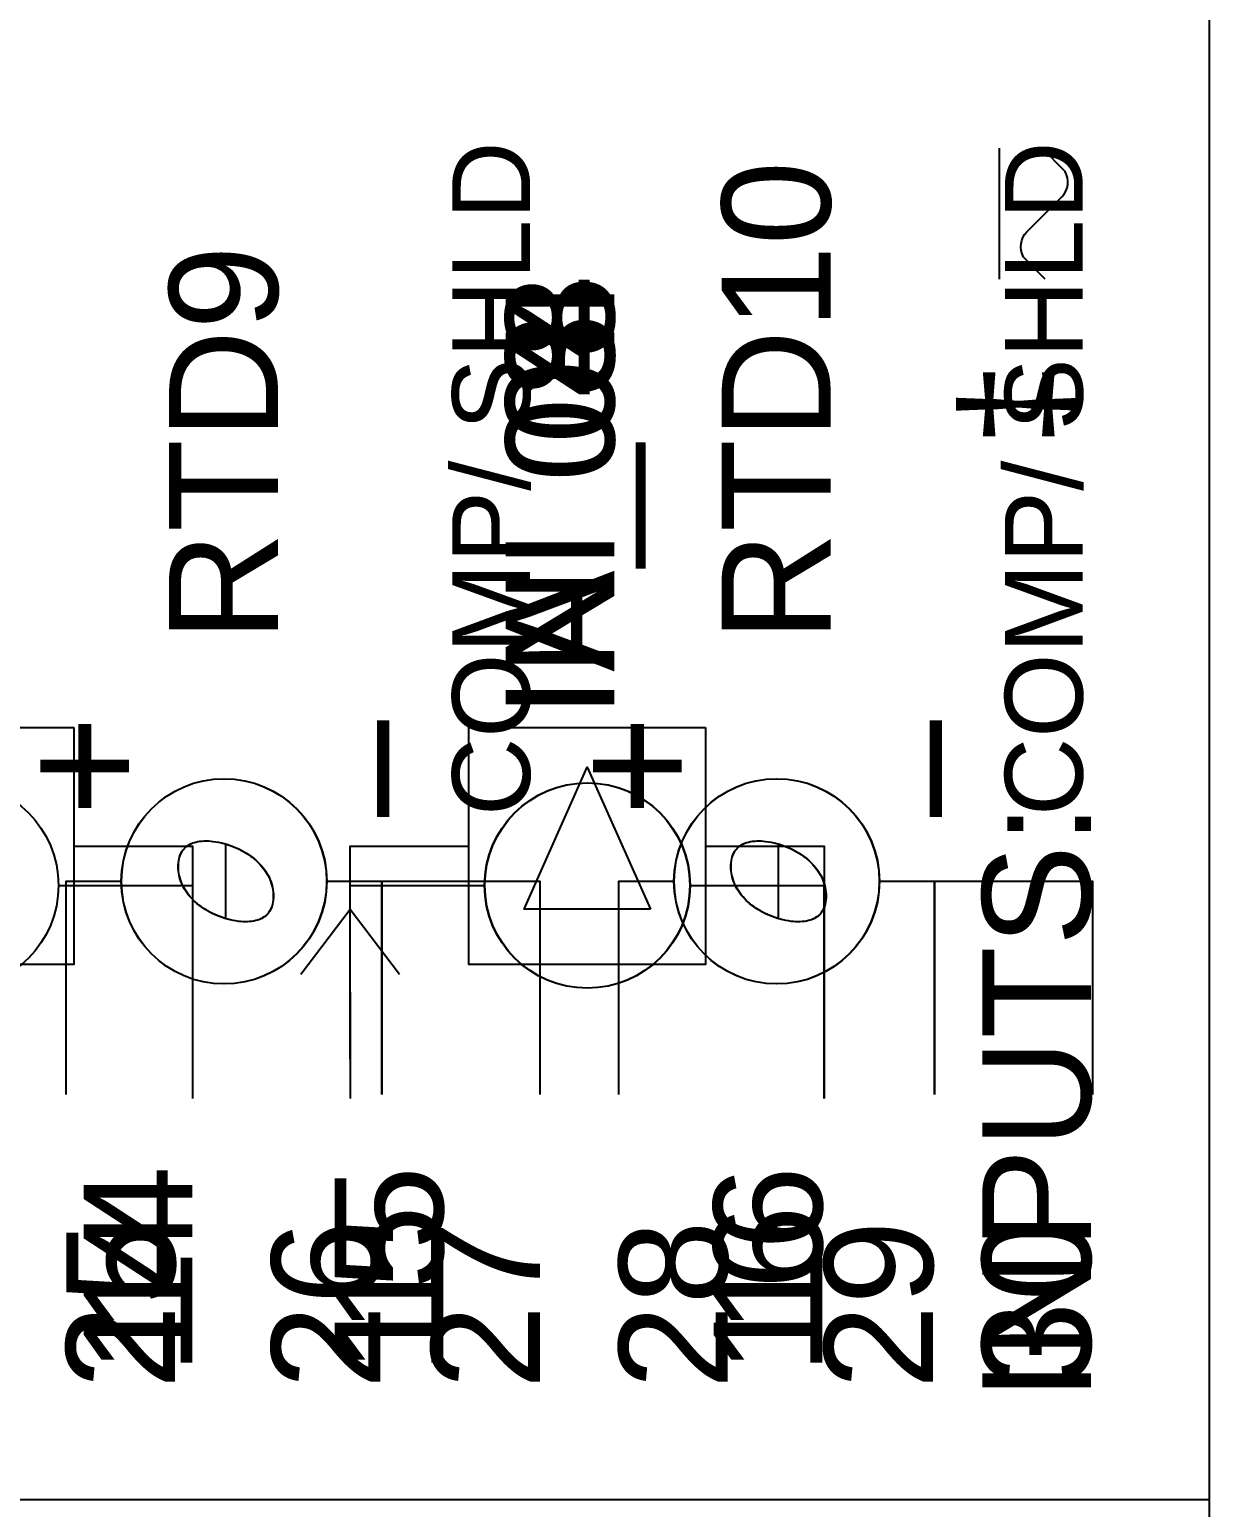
# Model space of a CAD drawing. Extents: x 1.1 to 23.7, y 0.2 to 17.2.
# Drawn here: x 12.343 to 13.091, y 4.127 to 5.063 of the extents above; entities that cross this region are included whole.
import ezdxf

# ---------------------------------------------------------------- set-up
doc = ezdxf.new("R2010")
doc.units = 0
doc.header["$MEASUREMENT"] = 0
for name, color, linetype in [('4_02__B-___3__DI___4__DO__', 7, 'CONTINUOUS'), ('4_03__1-___4__DI___4__DO', 7, 'CONTINUOUS'), ('4_04__C-___4__DI___4__FHCI', 7, 'CONTINUOUS'), ('4_05__5-___8__AI', 7, 'CONTINUOUS'), ('4_06__6-___4__AI___4__AO', 7, 'CONTINUOUS'), ('4_07__3-___8__DI', 7, 'CONTINUOUS'), ('4_08__D-___4__DI___2__FORM', 7, 'CONTINUOUS'), ('5_01__9-_0-___10__RTD___NO', 7, 'CONTINUOUS'), ('5_02__9-_B-___10__RTD____3', 7, 'CONTINUOUS'), ('5_03__9-_1-___10__RTD____4', 7, 'CONTINUOUS'), ('5_04__9-_C-___10__RTD____4', 7, 'CONTINUOUS'), ('5_05__9-_5-___10__RTD____8', 7, 'CONTINUOUS'), ('5_06__9-_6-___10__RTD____4', 7, 'CONTINUOUS'), ('5_07__9-_71___10__RTD____3', 7, 'CONTINUOUS'), ('5_08__9-_72___10__RTD____5', 7, 'CONTINUOUS'), ('5_09__9-_73___10__RTD____5', 7, 'CONTINUOUS'), ('5_10__9-_74___10__RTD____3', 7, 'CONTINUOUS'), ('5_11__9-_75___10__RTD____5', 7, 'CONTINUOUS'), ('5_12__9-_76___10__RTD____5', 7, 'CONTINUOUS'), ('5_13__9-_3-___10__RTD____8', 7, 'CONTINUOUS'), ('5_14__9-_D-___10__RTD____4', 7, 'CONTINUOUS'), ('7_00______DWG_', 7, 'CONTINUOUS')]:
    doc.layers.add(name, color=color, linetype=linetype)
doc.styles.add('ARIAL', font='arial.ttf')

msp = doc.modelspace()

# ---------------------------------------------------------------- linework, layer by layer
at = {"layer": '4_02__B-___3__DI___4__DO__'}
for points in [[(12.9578, 4.90508), (12.9578, 4.98804)], [(12.36176, 4.52105), (12.44675, 4.52105), (12.44675, 4.38607)], [(12.54663, 4.38607), (12.5466, 4.52105), (12.63181, 4.52105)], [(12.76183, 4.52105), (12.84681, 4.52105), (12.84681, 4.38607)]]:
    msp.add_lwpolyline(points, dxfattribs=at)
msp.add_lwpolyline([(12.98675, 4.90508), (12.973, 4.9191, -0.328455), (12.97507, 4.93505), (12.99725, 4.95733, 0.339292), (12.99931, 4.97327), (12.9848, 4.98804)], format="xyb", dxfattribs=at)
for centre in [(12.29678, 4.52105), (12.69663, 4.52105)]:
    msp.add_circle(centre, 0.06501, dxfattribs=at)
at = {"layer": '4_03__1-___4__DI___4__DO'}
for points in [[(12.9578, 4.90508), (12.9578, 4.98804)], [(12.36176, 4.52105), (12.44675, 4.52105), (12.44675, 4.38607)], [(12.54663, 4.38607), (12.5466, 4.52105), (12.63181, 4.52105)], [(12.76183, 4.52105), (12.84681, 4.52105), (12.84681, 4.38607)]]:
    msp.add_lwpolyline(points, dxfattribs=at)
msp.add_lwpolyline([(12.98675, 4.90508), (12.973, 4.9191, -0.328455), (12.97507, 4.93505), (12.99725, 4.95733, 0.339292), (12.99931, 4.97327), (12.9848, 4.98804)], format="xyb", dxfattribs=at)
for centre in [(12.29675, 4.52105), (12.69682, 4.52105)]:
    msp.add_circle(centre, 0.06501, dxfattribs=at)
at = {"layer": '4_04__C-___4__DI___4__FHCI'}
for points in [[(12.9578, 4.90508), (12.9578, 4.98804)], [(12.36176, 4.52105), (12.44675, 4.52105), (12.44675, 4.38607)], [(12.54663, 4.38607), (12.5466, 4.52105), (12.63181, 4.52105)], [(12.76183, 4.52105), (12.84681, 4.52105), (12.84681, 4.38607)]]:
    msp.add_lwpolyline(points, dxfattribs=at)
msp.add_lwpolyline([(12.98675, 4.90508), (12.973, 4.9191, -0.328455), (12.97507, 4.93505), (12.99725, 4.95733, 0.339292), (12.99931, 4.97327), (12.9848, 4.98804)], format="xyb", dxfattribs=at)
for centre in [(12.29678, 4.52105), (12.69663, 4.52105)]:
    msp.add_circle(centre, 0.06501, dxfattribs=at)
at = {"layer": '4_05__5-___8__AI'}
for points in [[(12.37158, 4.62103), (12.37158, 4.47104), (12.2216, 4.47104), (12.2216, 4.62103), (12.37158, 4.62103)], [(12.77164, 4.62103), (12.77164, 4.47104), (12.62166, 4.47104), (12.62166, 4.62103), (12.77164, 4.62103)], [(12.73663, 4.50604), (12.65663, 4.50604), (12.69664, 4.59604), (12.73663, 4.50604)], [(12.37161, 4.54605), (12.44671, 4.54605), (12.44671, 4.41107)], [(12.54659, 4.41107), (12.54656, 4.54605), (12.62164, 4.54605)], [(12.77167, 4.54605), (12.84677, 4.54605), (12.84677, 4.41107)], [(12.51537, 4.46483), (12.5466, 4.50606), (12.57781, 4.46483)]]:
    msp.add_lwpolyline(points, dxfattribs=at)
at = {"layer": '4_06__6-___4__AI___4__AO'}
for points in [[(12.37158, 4.62103), (12.37158, 4.47104), (12.2216, 4.47104), (12.2216, 4.62103), (12.37158, 4.62103)], [(12.77164, 4.62103), (12.77164, 4.47104), (12.62166, 4.47104), (12.62166, 4.62103), (12.77164, 4.62103)], [(12.73663, 4.50604), (12.65663, 4.50604), (12.69664, 4.59604), (12.73663, 4.50604)], [(12.37161, 4.54605), (12.44671, 4.54605), (12.44671, 4.41107)], [(12.54659, 4.41107), (12.54656, 4.54605), (12.62164, 4.54605)], [(12.77167, 4.54605), (12.84677, 4.54605), (12.84677, 4.41107)], [(12.51537, 4.46483), (12.5466, 4.50606), (12.57781, 4.46483)]]:
    msp.add_lwpolyline(points, dxfattribs=at)
at = {"layer": '4_07__3-___8__DI'}
for points in [[(12.9578, 4.90508), (12.9578, 4.98804)], [(12.36175, 4.52105), (12.44674, 4.52105), (12.44674, 4.38607)], [(12.54662, 4.38607), (12.54659, 4.52105), (12.63158, 4.52105)], [(12.76159, 4.52105), (12.84658, 4.52105), (12.84658, 4.38607)]]:
    msp.add_lwpolyline(points, dxfattribs=at)
msp.add_lwpolyline([(12.98675, 4.90508), (12.973, 4.9191, -0.328455), (12.97507, 4.93505), (12.99725, 4.95733, 0.339292), (12.99931, 4.97327), (12.9848, 4.98804)], format="xyb", dxfattribs=at)
for centre in [(12.29676, 4.52105), (12.69661, 4.52105)]:
    msp.add_circle(centre, 0.06501, dxfattribs=at)
at = {"layer": '4_08__D-___4__DI___2__FORM'}
for points in [[(12.9578, 4.90508), (12.9578, 4.98804)], [(12.36176, 4.52105), (12.44675, 4.52105), (12.44675, 4.38607)], [(12.54663, 4.38607), (12.5466, 4.52105), (12.63181, 4.52105)], [(12.76183, 4.52105), (12.84681, 4.52105), (12.84681, 4.38607)]]:
    msp.add_lwpolyline(points, dxfattribs=at)
msp.add_lwpolyline([(12.98675, 4.90508), (12.973, 4.9191, -0.328455), (12.97507, 4.93505), (12.99725, 4.95733, 0.339292), (12.99931, 4.97327), (12.9848, 4.98804)], format="xyb", dxfattribs=at)
for centre in [(12.29678, 4.52105), (12.69663, 4.52105)]:
    msp.add_circle(centre, 0.06501, dxfattribs=at)
at = {"layer": '5_01__9-_0-___10__RTD___NO'}
for points in [[(12.43816, 4.53812, -0.142809), (12.44178, 4.54484, -0.133591), (12.44867, 4.54855, -0.092808), (12.45959, 4.54901, -0.064862), (12.47323, 4.54536, -0.069413), (12.48479, 4.53868, -0.080606), (12.49297, 4.52988, -0.095091), (12.49725, 4.51968, -0.105199), (12.49725, 4.50915, -0.143025), (12.49364, 4.50248, -0.13326), (12.48674, 4.49878, -0.092572), (12.47581, 4.49833, -0.064853), (12.46217, 4.50198, -0.069271), (12.45061, 4.50866, -0.080417), (12.44243, 4.51744, -0.095121), (12.43816, 4.52759, -0.105163)], [(12.78817, 4.53812, -0.142809), (12.79179, 4.54484, -0.133591), (12.79868, 4.54855, -0.092808), (12.80961, 4.54901, -0.064862), (12.82325, 4.54536, -0.069413), (12.83481, 4.53868, -0.080606), (12.84299, 4.52988, -0.095091), (12.84726, 4.51968, -0.105199), (12.84726, 4.50915, -0.143025), (12.84365, 4.50248, -0.13326), (12.83676, 4.49878, -0.092572), (12.82583, 4.49833, -0.064853), (12.81218, 4.50198, -0.069271), (12.80062, 4.50866, -0.080417), (12.79245, 4.51744, -0.095121), (12.78817, 4.52759, -0.105163)]]:
    msp.add_lwpolyline(points, format="xyb", close=True, dxfattribs=at)
for points in [[(12.4677, 4.50004), (12.4677, 4.5473)], [(12.81771, 4.50004), (12.81771, 4.5473)], [(12.36662, 4.3887), (12.36659, 4.52368), (12.40158, 4.52368)], [(12.53157, 4.52368), (12.66661, 4.52368), (12.66661, 4.3887)], [(12.56661, 4.3887), (12.56661, 4.52368)], [(12.71663, 4.3887), (12.71661, 4.52368), (12.7516, 4.52368)], [(12.88159, 4.52368), (13.01663, 4.52368), (13.01663, 4.3887)], [(12.91663, 4.3887), (12.91663, 4.52368)]]:
    msp.add_lwpolyline(points, dxfattribs=at)
for centre in [(12.46658, 4.52368), (12.81659, 4.52368)]:
    msp.add_circle(centre, 0.065, dxfattribs=at)
at = {"layer": '5_02__9-_B-___10__RTD____3'}
for points in [[(12.43816, 4.53812, -0.142809), (12.44178, 4.54484, -0.133591), (12.44867, 4.54855, -0.092808), (12.45959, 4.54901, -0.064862), (12.47323, 4.54536, -0.069413), (12.48479, 4.53868, -0.080606), (12.49297, 4.52988, -0.095091), (12.49725, 4.51968, -0.105199), (12.49725, 4.50915, -0.143025), (12.49364, 4.50248, -0.13326), (12.48674, 4.49878, -0.092572), (12.47581, 4.49833, -0.064853), (12.46217, 4.50198, -0.069271), (12.45061, 4.50866, -0.080417), (12.44243, 4.51744, -0.095121), (12.43816, 4.52759, -0.105163)], [(12.78817, 4.53812, -0.142809), (12.79179, 4.54484, -0.133591), (12.79868, 4.54855, -0.092808), (12.80961, 4.54901, -0.064862), (12.82325, 4.54536, -0.069413), (12.83481, 4.53868, -0.080606), (12.84299, 4.52988, -0.095091), (12.84726, 4.51968, -0.105199), (12.84726, 4.50915, -0.143025), (12.84365, 4.50248, -0.13326), (12.83676, 4.49878, -0.092572), (12.82583, 4.49833, -0.064853), (12.81218, 4.50198, -0.069271), (12.80062, 4.50866, -0.080417), (12.79245, 4.51744, -0.095121), (12.78817, 4.52759, -0.105163)]]:
    msp.add_lwpolyline(points, format="xyb", close=True, dxfattribs=at)
for points in [[(12.4677, 4.50004), (12.4677, 4.5473)], [(12.81771, 4.50004), (12.81771, 4.5473)], [(12.36662, 4.3887), (12.36659, 4.52368), (12.40158, 4.52368)], [(12.53157, 4.52368), (12.66661, 4.52368), (12.66661, 4.3887)], [(12.56661, 4.3887), (12.56661, 4.52368)], [(12.71663, 4.3887), (12.71661, 4.52368), (12.7516, 4.52368)], [(12.88159, 4.52368), (13.01663, 4.52368), (13.01663, 4.3887)], [(12.91663, 4.3887), (12.91663, 4.52368)]]:
    msp.add_lwpolyline(points, dxfattribs=at)
for centre in [(12.46658, 4.52368), (12.81659, 4.52368)]:
    msp.add_circle(centre, 0.065, dxfattribs=at)
at = {"layer": '5_03__9-_1-___10__RTD____4'}
for points in [[(12.43816, 4.53812, -0.142809), (12.44178, 4.54484, -0.133591), (12.44867, 4.54855, -0.092808), (12.45959, 4.54901, -0.064862), (12.47323, 4.54536, -0.069413), (12.48479, 4.53868, -0.080606), (12.49297, 4.52988, -0.095091), (12.49725, 4.51968, -0.105199), (12.49725, 4.50915, -0.143025), (12.49364, 4.50248, -0.13326), (12.48674, 4.49878, -0.092572), (12.47581, 4.49833, -0.064853), (12.46217, 4.50198, -0.069271), (12.45061, 4.50866, -0.080417), (12.44243, 4.51744, -0.095121), (12.43816, 4.52759, -0.105163)], [(12.78817, 4.53812, -0.142809), (12.79179, 4.54484, -0.133591), (12.79868, 4.54855, -0.092808), (12.80961, 4.54901, -0.064862), (12.82325, 4.54536, -0.069413), (12.83481, 4.53868, -0.080606), (12.84299, 4.52988, -0.095091), (12.84726, 4.51968, -0.105199), (12.84726, 4.50915, -0.143025), (12.84365, 4.50248, -0.13326), (12.83676, 4.49878, -0.092572), (12.82583, 4.49833, -0.064853), (12.81218, 4.50198, -0.069271), (12.80062, 4.50866, -0.080417), (12.79245, 4.51744, -0.095121), (12.78817, 4.52759, -0.105163)]]:
    msp.add_lwpolyline(points, format="xyb", close=True, dxfattribs=at)
for points in [[(12.4677, 4.50004), (12.4677, 4.5473)], [(12.81771, 4.50004), (12.81771, 4.5473)], [(12.36662, 4.3887), (12.36659, 4.52368), (12.40158, 4.52368)], [(12.53157, 4.52368), (12.66661, 4.52368), (12.66661, 4.3887)], [(12.56661, 4.3887), (12.56661, 4.52368)], [(12.71663, 4.3887), (12.71661, 4.52368), (12.7516, 4.52368)], [(12.88159, 4.52368), (13.01663, 4.52368), (13.01663, 4.3887)], [(12.91663, 4.3887), (12.91663, 4.52368)]]:
    msp.add_lwpolyline(points, dxfattribs=at)
for centre in [(12.46658, 4.52368), (12.81659, 4.52368)]:
    msp.add_circle(centre, 0.065, dxfattribs=at)
at = {"layer": '5_04__9-_C-___10__RTD____4'}
for points in [[(12.43816, 4.53812, -0.142809), (12.44178, 4.54484, -0.133591), (12.44867, 4.54855, -0.092808), (12.45959, 4.54901, -0.064862), (12.47323, 4.54536, -0.069413), (12.48479, 4.53868, -0.080606), (12.49297, 4.52988, -0.095091), (12.49725, 4.51968, -0.105199), (12.49725, 4.50915, -0.143025), (12.49364, 4.50248, -0.13326), (12.48674, 4.49878, -0.092572), (12.47581, 4.49833, -0.064853), (12.46217, 4.50198, -0.069271), (12.45061, 4.50866, -0.080417), (12.44243, 4.51744, -0.095121), (12.43816, 4.52759, -0.105163)], [(12.78817, 4.53812, -0.142809), (12.79179, 4.54484, -0.133591), (12.79868, 4.54855, -0.092808), (12.80961, 4.54901, -0.064862), (12.82325, 4.54536, -0.069413), (12.83481, 4.53868, -0.080606), (12.84299, 4.52988, -0.095091), (12.84726, 4.51968, -0.105199), (12.84726, 4.50915, -0.143025), (12.84365, 4.50248, -0.13326), (12.83676, 4.49878, -0.092572), (12.82583, 4.49833, -0.064853), (12.81218, 4.50198, -0.069271), (12.80062, 4.50866, -0.080417), (12.79245, 4.51744, -0.095121), (12.78817, 4.52759, -0.105163)]]:
    msp.add_lwpolyline(points, format="xyb", close=True, dxfattribs=at)
for points in [[(12.4677, 4.50004), (12.4677, 4.5473)], [(12.81771, 4.50004), (12.81771, 4.5473)], [(12.36662, 4.3887), (12.36659, 4.52368), (12.40158, 4.52368)], [(12.53157, 4.52368), (12.66661, 4.52368), (12.66661, 4.3887)], [(12.56661, 4.3887), (12.56661, 4.52368)], [(12.71663, 4.3887), (12.71661, 4.52368), (12.7516, 4.52368)], [(12.88159, 4.52368), (13.01663, 4.52368), (13.01663, 4.3887)], [(12.91663, 4.3887), (12.91663, 4.52368)]]:
    msp.add_lwpolyline(points, dxfattribs=at)
for centre in [(12.46658, 4.52368), (12.81659, 4.52368)]:
    msp.add_circle(centre, 0.065, dxfattribs=at)
at = {"layer": '5_05__9-_5-___10__RTD____8'}
for points in [[(12.43816, 4.53812, -0.142809), (12.44178, 4.54484, -0.133591), (12.44867, 4.54855, -0.092808), (12.45959, 4.54901, -0.064862), (12.47323, 4.54536, -0.069413), (12.48479, 4.53868, -0.080606), (12.49297, 4.52988, -0.095091), (12.49725, 4.51968, -0.105199), (12.49725, 4.50915, -0.143025), (12.49364, 4.50248, -0.13326), (12.48674, 4.49878, -0.092572), (12.47581, 4.49833, -0.064853), (12.46217, 4.50198, -0.069271), (12.45061, 4.50866, -0.080417), (12.44243, 4.51744, -0.095121), (12.43816, 4.52759, -0.105163)], [(12.78817, 4.53812, -0.142809), (12.79179, 4.54484, -0.133591), (12.79868, 4.54855, -0.092808), (12.80961, 4.54901, -0.064862), (12.82325, 4.54536, -0.069413), (12.83481, 4.53868, -0.080606), (12.84299, 4.52988, -0.095091), (12.84726, 4.51968, -0.105199), (12.84726, 4.50915, -0.143025), (12.84365, 4.50248, -0.13326), (12.83676, 4.49878, -0.092572), (12.82583, 4.49833, -0.064853), (12.81218, 4.50198, -0.069271), (12.80062, 4.50866, -0.080417), (12.79245, 4.51744, -0.095121), (12.78817, 4.52759, -0.105163)]]:
    msp.add_lwpolyline(points, format="xyb", close=True, dxfattribs=at)
for points in [[(12.4677, 4.50004), (12.4677, 4.5473)], [(12.81771, 4.50004), (12.81771, 4.5473)], [(12.36662, 4.3887), (12.36659, 4.52368), (12.40158, 4.52368)], [(12.53157, 4.52368), (12.66661, 4.52368), (12.66661, 4.3887)], [(12.56661, 4.3887), (12.56661, 4.52368)], [(12.71663, 4.3887), (12.71661, 4.52368), (12.7516, 4.52368)], [(12.88159, 4.52368), (13.01663, 4.52368), (13.01663, 4.3887)], [(12.91663, 4.3887), (12.91663, 4.52368)]]:
    msp.add_lwpolyline(points, dxfattribs=at)
for centre in [(12.46658, 4.52368), (12.81659, 4.52368)]:
    msp.add_circle(centre, 0.065, dxfattribs=at)
at = {"layer": '5_06__9-_6-___10__RTD____4'}
for points in [[(12.43816, 4.53812, -0.142809), (12.44178, 4.54484, -0.133591), (12.44867, 4.54855, -0.092808), (12.45959, 4.54901, -0.064862), (12.47323, 4.54536, -0.069413), (12.48479, 4.53868, -0.080606), (12.49297, 4.52988, -0.095091), (12.49725, 4.51968, -0.105199), (12.49725, 4.50915, -0.143025), (12.49364, 4.50248, -0.13326), (12.48674, 4.49878, -0.092572), (12.47581, 4.49833, -0.064853), (12.46217, 4.50198, -0.069271), (12.45061, 4.50866, -0.080417), (12.44243, 4.51744, -0.095121), (12.43816, 4.52759, -0.105163)], [(12.78817, 4.53812, -0.142809), (12.79179, 4.54484, -0.133591), (12.79868, 4.54855, -0.092808), (12.80961, 4.54901, -0.064862), (12.82325, 4.54536, -0.069413), (12.83481, 4.53868, -0.080606), (12.84299, 4.52988, -0.095091), (12.84726, 4.51968, -0.105199), (12.84726, 4.50915, -0.143025), (12.84365, 4.50248, -0.13326), (12.83676, 4.49878, -0.092572), (12.82583, 4.49833, -0.064853), (12.81218, 4.50198, -0.069271), (12.80062, 4.50866, -0.080417), (12.79245, 4.51744, -0.095121), (12.78817, 4.52759, -0.105163)]]:
    msp.add_lwpolyline(points, format="xyb", close=True, dxfattribs=at)
for points in [[(12.4677, 4.50004), (12.4677, 4.5473)], [(12.81771, 4.50004), (12.81771, 4.5473)], [(12.36662, 4.3887), (12.36659, 4.52368), (12.40158, 4.52368)], [(12.53157, 4.52368), (12.66661, 4.52368), (12.66661, 4.3887)], [(12.56661, 4.3887), (12.56661, 4.52368)], [(12.71663, 4.3887), (12.71661, 4.52368), (12.7516, 4.52368)], [(12.88159, 4.52368), (13.01663, 4.52368), (13.01663, 4.3887)], [(12.91663, 4.3887), (12.91663, 4.52368)]]:
    msp.add_lwpolyline(points, dxfattribs=at)
for centre in [(12.46658, 4.52368), (12.81659, 4.52368)]:
    msp.add_circle(centre, 0.065, dxfattribs=at)
at = {"layer": '5_07__9-_71___10__RTD____3'}
for points in [[(12.43816, 4.53812, -0.142809), (12.44178, 4.54484, -0.133591), (12.44867, 4.54855, -0.092808), (12.45959, 4.54901, -0.064862), (12.47323, 4.54536, -0.069413), (12.48479, 4.53868, -0.080606), (12.49297, 4.52988, -0.095091), (12.49725, 4.51968, -0.105199), (12.49725, 4.50915, -0.143025), (12.49364, 4.50248, -0.13326), (12.48674, 4.49878, -0.092572), (12.47581, 4.49833, -0.064853), (12.46217, 4.50198, -0.069271), (12.45061, 4.50866, -0.080417), (12.44243, 4.51744, -0.095121), (12.43816, 4.52759, -0.105163)], [(12.78817, 4.53812, -0.142809), (12.79179, 4.54484, -0.133591), (12.79868, 4.54855, -0.092808), (12.80961, 4.54901, -0.064862), (12.82325, 4.54536, -0.069413), (12.83481, 4.53868, -0.080606), (12.84299, 4.52988, -0.095091), (12.84726, 4.51968, -0.105199), (12.84726, 4.50915, -0.143025), (12.84365, 4.50248, -0.13326), (12.83676, 4.49878, -0.092572), (12.82583, 4.49833, -0.064853), (12.81218, 4.50198, -0.069271), (12.80062, 4.50866, -0.080417), (12.79245, 4.51744, -0.095121), (12.78817, 4.52759, -0.105163)]]:
    msp.add_lwpolyline(points, format="xyb", close=True, dxfattribs=at)
for points in [[(12.4677, 4.50004), (12.4677, 4.5473)], [(12.81771, 4.50004), (12.81771, 4.5473)], [(12.36662, 4.3887), (12.36659, 4.52368), (12.40158, 4.52368)], [(12.53157, 4.52368), (12.66661, 4.52368), (12.66661, 4.3887)], [(12.56661, 4.3887), (12.56661, 4.52368)], [(12.71663, 4.3887), (12.71661, 4.52368), (12.7516, 4.52368)], [(12.88159, 4.52368), (13.01663, 4.52368), (13.01663, 4.3887)], [(12.91663, 4.3887), (12.91663, 4.52368)]]:
    msp.add_lwpolyline(points, dxfattribs=at)
for centre in [(12.46658, 4.52368), (12.81659, 4.52368)]:
    msp.add_circle(centre, 0.065, dxfattribs=at)
at = {"layer": '5_08__9-_72___10__RTD____5'}
for points in [[(12.43816, 4.53812, -0.142809), (12.44178, 4.54484, -0.133591), (12.44867, 4.54855, -0.092808), (12.45959, 4.54901, -0.064862), (12.47323, 4.54536, -0.069413), (12.48479, 4.53868, -0.080606), (12.49297, 4.52988, -0.095091), (12.49725, 4.51968, -0.105199), (12.49725, 4.50915, -0.143025), (12.49364, 4.50248, -0.13326), (12.48674, 4.49878, -0.092572), (12.47581, 4.49833, -0.064853), (12.46217, 4.50198, -0.069271), (12.45061, 4.50866, -0.080417), (12.44243, 4.51744, -0.095121), (12.43816, 4.52759, -0.105163)], [(12.78817, 4.53812, -0.142809), (12.79179, 4.54484, -0.133591), (12.79868, 4.54855, -0.092808), (12.80961, 4.54901, -0.064862), (12.82325, 4.54536, -0.069413), (12.83481, 4.53868, -0.080606), (12.84299, 4.52988, -0.095091), (12.84726, 4.51968, -0.105199), (12.84726, 4.50915, -0.143025), (12.84365, 4.50248, -0.13326), (12.83676, 4.49878, -0.092572), (12.82583, 4.49833, -0.064853), (12.81218, 4.50198, -0.069271), (12.80062, 4.50866, -0.080417), (12.79245, 4.51744, -0.095121), (12.78817, 4.52759, -0.105163)]]:
    msp.add_lwpolyline(points, format="xyb", close=True, dxfattribs=at)
for points in [[(12.4677, 4.50004), (12.4677, 4.5473)], [(12.81771, 4.50004), (12.81771, 4.5473)], [(12.36662, 4.3887), (12.36659, 4.52368), (12.40158, 4.52368)], [(12.53157, 4.52368), (12.66661, 4.52368), (12.66661, 4.3887)], [(12.56661, 4.3887), (12.56661, 4.52368)], [(12.71663, 4.3887), (12.71661, 4.52368), (12.7516, 4.52368)], [(12.88159, 4.52368), (13.01663, 4.52368), (13.01663, 4.3887)], [(12.91663, 4.3887), (12.91663, 4.52368)]]:
    msp.add_lwpolyline(points, dxfattribs=at)
for centre in [(12.46658, 4.52368), (12.81659, 4.52368)]:
    msp.add_circle(centre, 0.065, dxfattribs=at)
at = {"layer": '5_09__9-_73___10__RTD____5'}
for points in [[(12.43816, 4.53812, -0.142809), (12.44178, 4.54484, -0.133591), (12.44867, 4.54855, -0.092808), (12.45959, 4.54901, -0.064862), (12.47323, 4.54536, -0.069413), (12.48479, 4.53868, -0.080606), (12.49297, 4.52988, -0.095091), (12.49725, 4.51968, -0.105199), (12.49725, 4.50915, -0.143025), (12.49364, 4.50248, -0.13326), (12.48674, 4.49878, -0.092572), (12.47581, 4.49833, -0.064853), (12.46217, 4.50198, -0.069271), (12.45061, 4.50866, -0.080417), (12.44243, 4.51744, -0.095121), (12.43816, 4.52759, -0.105163)], [(12.78817, 4.53812, -0.142809), (12.79179, 4.54484, -0.133591), (12.79868, 4.54855, -0.092808), (12.80961, 4.54901, -0.064862), (12.82325, 4.54536, -0.069413), (12.83481, 4.53868, -0.080606), (12.84299, 4.52988, -0.095091), (12.84726, 4.51968, -0.105199), (12.84726, 4.50915, -0.143025), (12.84365, 4.50248, -0.13326), (12.83676, 4.49878, -0.092572), (12.82583, 4.49833, -0.064853), (12.81218, 4.50198, -0.069271), (12.80062, 4.50866, -0.080417), (12.79245, 4.51744, -0.095121), (12.78817, 4.52759, -0.105163)]]:
    msp.add_lwpolyline(points, format="xyb", close=True, dxfattribs=at)
for points in [[(12.4677, 4.50004), (12.4677, 4.5473)], [(12.81771, 4.50004), (12.81771, 4.5473)], [(12.36662, 4.3887), (12.36659, 4.52368), (12.40158, 4.52368)], [(12.53157, 4.52368), (12.66661, 4.52368), (12.66661, 4.3887)], [(12.56661, 4.3887), (12.56661, 4.52368)], [(12.71663, 4.3887), (12.71661, 4.52368), (12.7516, 4.52368)], [(12.88159, 4.52368), (13.01663, 4.52368), (13.01663, 4.3887)], [(12.91663, 4.3887), (12.91663, 4.52368)]]:
    msp.add_lwpolyline(points, dxfattribs=at)
for centre in [(12.46658, 4.52368), (12.81659, 4.52368)]:
    msp.add_circle(centre, 0.065, dxfattribs=at)
at = {"layer": '5_10__9-_74___10__RTD____3'}
for points in [[(12.43828, 4.53812, -0.142809), (12.4419, 4.54484, -0.133591), (12.44879, 4.54855, -0.092808), (12.45971, 4.54901, -0.064862), (12.47335, 4.54536, -0.069413), (12.48491, 4.53868, -0.080606), (12.49309, 4.52988, -0.095091), (12.49737, 4.51968, -0.105199), (12.49737, 4.50915, -0.143025), (12.49376, 4.50248, -0.13326), (12.48686, 4.49878, -0.092572), (12.47593, 4.49833, -0.064853), (12.46229, 4.50198, -0.069271), (12.45073, 4.50866, -0.080417), (12.44255, 4.51744, -0.095121), (12.43828, 4.52759, -0.105163)], [(12.78829, 4.53812, -0.142809), (12.79191, 4.54484, -0.133591), (12.79881, 4.54855, -0.092808), (12.80973, 4.54901, -0.064862), (12.82337, 4.54536, -0.069413), (12.83493, 4.53868, -0.080606), (12.84311, 4.52988, -0.095091), (12.84738, 4.51968, -0.105199), (12.84739, 4.50915, -0.143025), (12.84377, 4.50248, -0.13326), (12.83688, 4.49878, -0.092572), (12.82595, 4.49833, -0.064853), (12.8123, 4.50198, -0.069271), (12.80075, 4.50866, -0.080417), (12.79257, 4.51744, -0.095121), (12.78829, 4.52759, -0.105163)]]:
    msp.add_lwpolyline(points, format="xyb", close=True, dxfattribs=at)
for points in [[(12.46782, 4.50004), (12.46782, 4.5473)], [(12.81784, 4.50004), (12.81784, 4.5473)], [(12.36674, 4.3887), (12.36671, 4.52368), (12.40171, 4.52368)], [(12.5317, 4.52368), (12.66673, 4.52368), (12.66673, 4.3887)], [(12.56673, 4.3887), (12.56673, 4.52368)], [(12.71675, 4.3887), (12.71673, 4.52368), (12.75172, 4.52368)], [(12.88171, 4.52368), (13.01675, 4.52368), (13.01675, 4.3887)], [(12.91675, 4.3887), (12.91675, 4.52368)]]:
    msp.add_lwpolyline(points, dxfattribs=at)
for centre in [(12.4667, 4.52368), (12.81672, 4.52368)]:
    msp.add_circle(centre, 0.065, dxfattribs=at)
at = {"layer": '5_11__9-_75___10__RTD____5'}
for points in [[(12.43828, 4.53812, -0.142809), (12.4419, 4.54484, -0.133591), (12.44879, 4.54855, -0.092808), (12.45971, 4.54901, -0.064862), (12.47335, 4.54536, -0.069413), (12.48491, 4.53868, -0.080606), (12.49309, 4.52988, -0.095091), (12.49737, 4.51968, -0.105199), (12.49737, 4.50915, -0.143025), (12.49376, 4.50248, -0.13326), (12.48686, 4.49878, -0.092572), (12.47593, 4.49833, -0.064853), (12.46229, 4.50198, -0.069271), (12.45073, 4.50866, -0.080417), (12.44255, 4.51744, -0.095121), (12.43828, 4.52759, -0.105163)], [(12.78829, 4.53812, -0.142809), (12.79191, 4.54484, -0.133591), (12.79881, 4.54855, -0.092808), (12.80973, 4.54901, -0.064862), (12.82337, 4.54536, -0.069413), (12.83493, 4.53868, -0.080606), (12.84311, 4.52988, -0.095091), (12.84738, 4.51968, -0.105199), (12.84739, 4.50915, -0.143025), (12.84377, 4.50248, -0.13326), (12.83688, 4.49878, -0.092572), (12.82595, 4.49833, -0.064853), (12.8123, 4.50198, -0.069271), (12.80075, 4.50866, -0.080417), (12.79257, 4.51744, -0.095121), (12.78829, 4.52759, -0.105163)]]:
    msp.add_lwpolyline(points, format="xyb", close=True, dxfattribs=at)
for points in [[(12.46782, 4.50004), (12.46782, 4.5473)], [(12.81784, 4.50004), (12.81784, 4.5473)], [(12.36674, 4.3887), (12.36671, 4.52368), (12.40171, 4.52368)], [(12.5317, 4.52368), (12.66673, 4.52368), (12.66673, 4.3887)], [(12.56673, 4.3887), (12.56673, 4.52368)], [(12.71675, 4.3887), (12.71673, 4.52368), (12.75172, 4.52368)], [(12.88171, 4.52368), (13.01675, 4.52368), (13.01675, 4.3887)], [(12.91675, 4.3887), (12.91675, 4.52368)]]:
    msp.add_lwpolyline(points, dxfattribs=at)
for centre in [(12.4667, 4.52368), (12.81672, 4.52368)]:
    msp.add_circle(centre, 0.065, dxfattribs=at)
at = {"layer": '5_12__9-_76___10__RTD____5'}
for points in [[(12.43828, 4.53812, -0.142809), (12.4419, 4.54484, -0.133591), (12.44879, 4.54855, -0.092808), (12.45971, 4.54901, -0.064862), (12.47335, 4.54536, -0.069413), (12.48491, 4.53868, -0.080606), (12.49309, 4.52988, -0.095091), (12.49737, 4.51968, -0.105199), (12.49737, 4.50915, -0.143025), (12.49376, 4.50248, -0.13326), (12.48686, 4.49878, -0.092572), (12.47593, 4.49833, -0.064853), (12.46229, 4.50198, -0.069271), (12.45073, 4.50866, -0.080417), (12.44255, 4.51744, -0.095121), (12.43828, 4.52759, -0.105163)], [(12.78829, 4.53812, -0.142809), (12.79191, 4.54484, -0.133591), (12.79881, 4.54855, -0.092808), (12.80973, 4.54901, -0.064862), (12.82337, 4.54536, -0.069413), (12.83493, 4.53868, -0.080606), (12.84311, 4.52988, -0.095091), (12.84738, 4.51968, -0.105199), (12.84739, 4.50915, -0.143025), (12.84377, 4.50248, -0.13326), (12.83688, 4.49878, -0.092572), (12.82595, 4.49833, -0.064853), (12.8123, 4.50198, -0.069271), (12.80075, 4.50866, -0.080417), (12.79257, 4.51744, -0.095121), (12.78829, 4.52759, -0.105163)]]:
    msp.add_lwpolyline(points, format="xyb", close=True, dxfattribs=at)
for points in [[(12.46782, 4.50004), (12.46782, 4.5473)], [(12.81784, 4.50004), (12.81784, 4.5473)], [(12.36674, 4.3887), (12.36671, 4.52368), (12.40171, 4.52368)], [(12.5317, 4.52368), (12.66673, 4.52368), (12.66673, 4.3887)], [(12.56673, 4.3887), (12.56673, 4.52368)], [(12.71675, 4.3887), (12.71673, 4.52368), (12.75172, 4.52368)], [(12.88171, 4.52368), (13.01675, 4.52368), (13.01675, 4.3887)], [(12.91675, 4.3887), (12.91675, 4.52368)]]:
    msp.add_lwpolyline(points, dxfattribs=at)
for centre in [(12.4667, 4.52368), (12.81672, 4.52368)]:
    msp.add_circle(centre, 0.065, dxfattribs=at)
at = {"layer": '5_13__9-_3-___10__RTD____8'}
for points in [[(12.43828, 4.53812, -0.142809), (12.4419, 4.54484, -0.133591), (12.44879, 4.54855, -0.092808), (12.45971, 4.54901, -0.064862), (12.47335, 4.54536, -0.069413), (12.48491, 4.53868, -0.080606), (12.49309, 4.52988, -0.095091), (12.49737, 4.51968, -0.105199), (12.49737, 4.50915, -0.143025), (12.49376, 4.50248, -0.13326), (12.48686, 4.49878, -0.092572), (12.47593, 4.49833, -0.064853), (12.46229, 4.50198, -0.069271), (12.45073, 4.50866, -0.080417), (12.44255, 4.51744, -0.095121), (12.43828, 4.52759, -0.105163)], [(12.78829, 4.53812, -0.142809), (12.79191, 4.54484, -0.133591), (12.79881, 4.54855, -0.092808), (12.80973, 4.54901, -0.064862), (12.82337, 4.54536, -0.069413), (12.83493, 4.53868, -0.080606), (12.84311, 4.52988, -0.095091), (12.84738, 4.51968, -0.105199), (12.84739, 4.50915, -0.143025), (12.84377, 4.50248, -0.13326), (12.83688, 4.49878, -0.092572), (12.82595, 4.49833, -0.064853), (12.8123, 4.50198, -0.069271), (12.80075, 4.50866, -0.080417), (12.79257, 4.51744, -0.095121), (12.78829, 4.52759, -0.105163)]]:
    msp.add_lwpolyline(points, format="xyb", close=True, dxfattribs=at)
for points in [[(12.46782, 4.50004), (12.46782, 4.5473)], [(12.81784, 4.50004), (12.81784, 4.5473)], [(12.36674, 4.3887), (12.36671, 4.52368), (12.40171, 4.52368)], [(12.5317, 4.52368), (12.66673, 4.52368), (12.66673, 4.3887)], [(12.56673, 4.3887), (12.56673, 4.52368)], [(12.71675, 4.3887), (12.71673, 4.52368), (12.75172, 4.52368)], [(12.88171, 4.52368), (13.01675, 4.52368), (13.01675, 4.3887)], [(12.91675, 4.3887), (12.91675, 4.52368)]]:
    msp.add_lwpolyline(points, dxfattribs=at)
for centre in [(12.4667, 4.52368), (12.81672, 4.52368)]:
    msp.add_circle(centre, 0.065, dxfattribs=at)
at = {"layer": '5_14__9-_D-___10__RTD____4'}
for points in [[(12.43828, 4.53812, -0.142809), (12.4419, 4.54484, -0.133591), (12.44879, 4.54855, -0.092808), (12.45971, 4.54901, -0.064862), (12.47335, 4.54536, -0.069413), (12.48491, 4.53868, -0.080606), (12.49309, 4.52988, -0.095091), (12.49737, 4.51968, -0.105199), (12.49737, 4.50915, -0.143025), (12.49376, 4.50248, -0.13326), (12.48686, 4.49878, -0.092572), (12.47593, 4.49833, -0.064853), (12.46229, 4.50198, -0.069271), (12.45073, 4.50866, -0.080417), (12.44255, 4.51744, -0.095121), (12.43828, 4.52759, -0.105163)], [(12.78829, 4.53812, -0.142809), (12.79191, 4.54484, -0.133591), (12.79881, 4.54855, -0.092808), (12.80973, 4.54901, -0.064862), (12.82337, 4.54536, -0.069413), (12.83493, 4.53868, -0.080606), (12.84311, 4.52988, -0.095091), (12.84738, 4.51968, -0.105199), (12.84739, 4.50915, -0.143025), (12.84377, 4.50248, -0.13326), (12.83688, 4.49878, -0.092572), (12.82595, 4.49833, -0.064853), (12.8123, 4.50198, -0.069271), (12.80075, 4.50866, -0.080417), (12.79257, 4.51744, -0.095121), (12.78829, 4.52759, -0.105163)]]:
    msp.add_lwpolyline(points, format="xyb", close=True, dxfattribs=at)
for points in [[(12.46782, 4.50004), (12.46782, 4.5473)], [(12.81784, 4.50004), (12.81784, 4.5473)], [(12.36674, 4.3887), (12.36671, 4.52368), (12.40171, 4.52368)], [(12.5317, 4.52368), (12.66673, 4.52368), (12.66673, 4.3887)], [(12.56673, 4.3887), (12.56673, 4.52368)], [(12.71675, 4.3887), (12.71673, 4.52368), (12.75172, 4.52368)], [(12.88171, 4.52368), (13.01675, 4.52368), (13.01675, 4.3887)], [(12.91675, 4.3887), (12.91675, 4.52368)]]:
    msp.add_lwpolyline(points, dxfattribs=at)
for centre in [(12.4667, 4.52368), (12.81672, 4.52368)]:
    msp.add_circle(centre, 0.065, dxfattribs=at)
at = {"layer": '7_00______DWG_'}
msp.add_lwpolyline([(13.01071, 8.36043), (9.30075, 8.36043, 0.414214), (9.22076, 8.28043), (9.22076, 2.11547, 0.414212), (9.30075, 2.03547), (13.01071, 2.03547, 0.414211), (13.0907, 2.11547), (13.0907, 8.28043, 0.414219)], format="xyb", close=True, dxfattribs=at)
msp.add_lwpolyline([(9.22076, 4.1321), (13.0907, 4.1321)], dxfattribs=at)

# ---------------------------------------------------------------- texts
at = {"layer": '4_02__B-___3__DI___4__DO__', "style": 'ARIAL'}
for s, height, p in [('IN_03', 0.068833, (12.71381, 4.62693)), ('‡', 0.06883, (13.00273, 4.79919)), ('INPUTS:', 0.068833, (13.01564, 4.19423)), ('14', 0.068833, (12.44659, 4.21154)), ('15', 0.068833, (12.60547, 4.21154)), ('16', 0.068833, (12.84549, 4.21154))]:
    msp.add_text(s, height=height, rotation=90, dxfattribs=at).set_placement(p)
at = {"layer": '4_03__1-___4__DI___4__DO', "style": 'ARIAL'}
for s, height, p in [('IN_04', 0.068833, (12.71381, 4.62693)), ('‡', 0.06883, (13.00273, 4.79919)), ('INPUTS:', 0.068833, (13.01564, 4.19423)), ('14', 0.068833, (12.44659, 4.21154)), ('15', 0.068833, (12.60547, 4.21154)), ('16', 0.068833, (12.84549, 4.21154))]:
    msp.add_text(s, height=height, rotation=90, dxfattribs=at).set_placement(p)
at = {"layer": '4_04__C-___4__DI___4__FHCI', "style": 'ARIAL'}
for s, height, p in [('IN_04', 0.068833, (12.71381, 4.62693)), ('‡', 0.06883, (13.00273, 4.79919)), ('INPUTS:', 0.068833, (13.01564, 4.19423)), ('14', 0.068833, (12.44659, 4.21154)), ('15', 0.068833, (12.60547, 4.21154)), ('16', 0.068833, (12.84549, 4.21154))]:
    msp.add_text(s, height=height, rotation=90, dxfattribs=at).set_placement(p)
at = {"layer": '4_05__5-___8__AI', "style": 'ARIAL'}
for s, p in [('AI_08', (12.71377, 4.65643)), ('14', (12.44655, 4.2365)), ('15', (12.60543, 4.2365)), ('16', (12.84545, 4.2365))]:
    msp.add_text(s, height=0.068833, rotation=90, dxfattribs=at).set_placement(p)
at = {"layer": '4_06__6-___4__AI___4__AO', "style": 'ARIAL'}
for s, p in [('AI_04', (12.71374, 4.65643)), ('14', (12.44655, 4.2365)), ('15', (12.60543, 4.2365)), ('16', (12.84545, 4.2365))]:
    msp.add_text(s, height=0.068833, rotation=90, dxfattribs=at).set_placement(p)
at = {"layer": '4_07__3-___8__DI', "style": 'ARIAL'}
for s, height, p in [('IN_08', 0.068833, (12.7138, 4.62693)), ('‡', 0.06883, (13.00273, 4.79919)), ('INPUTS:', 0.068833, (13.01564, 4.19423)), ('14', 0.068833, (12.44659, 4.21154)), ('15', 0.068833, (12.60547, 4.21154)), ('16', 0.068833, (12.84549, 4.21154))]:
    msp.add_text(s, height=height, rotation=90, dxfattribs=at).set_placement(p)
at = {"layer": '4_08__D-___4__DI___2__FORM', "style": 'ARIAL'}
for s, height, p in [('IN_04', 0.068833, (12.71381, 4.62693)), ('‡', 0.06883, (13.00273, 4.79919)), ('INPUTS:', 0.068833, (13.01564, 4.19423)), ('14', 0.068833, (12.44659, 4.21154)), ('15', 0.068833, (12.60547, 4.21154)), ('16', 0.068833, (12.84549, 4.21154))]:
    msp.add_text(s, height=height, rotation=90, dxfattribs=at).set_placement(p)
at = {"layer": '5_01__9-_0-___10__RTD___NO', "style": 'ARIAL'}
for s, height, p in [('COMP/ SHLD', 0.049167, (12.6603, 4.56501)), ('COMP/ SHLD', 0.049167, (13.01031, 4.56501)), ('RTD10', 0.068833, (12.85062, 4.67548)), ('RTD9', 0.068833, (12.50063, 4.67548)), ('–', 0.07867, (12.59638, 4.56452)), ('–', 0.07867, (12.94637, 4.56452)), ('+', 0.07867, (12.41637, 4.56468)), ('+', 0.07867, (12.76636, 4.56468)), ('30', 0.068833, (13.0155, 4.20404)), ('25', 0.068833, (12.4355, 4.20202)), ('26', 0.068833, (12.56549, 4.20202)), ('27', 0.068833, (12.66661, 4.20202)), ('28', 0.068833, (12.78552, 4.20202)), ('29', 0.068833, (12.91551, 4.20202))]:
    msp.add_text(s, height=height, rotation=90, dxfattribs=at).set_placement(p)
at = {"layer": '5_02__9-_B-___10__RTD____3', "style": 'ARIAL'}
for s, height, p in [('COMP/ SHLD', 0.049167, (12.6603, 4.56501)), ('COMP/ SHLD', 0.049167, (13.01031, 4.56501)), ('RTD10', 0.068833, (12.85062, 4.67548)), ('RTD9', 0.068833, (12.50063, 4.67548)), ('–', 0.07867, (12.59638, 4.56452)), ('–', 0.07867, (12.94637, 4.56452)), ('+', 0.07867, (12.41637, 4.56468)), ('+', 0.07867, (12.76636, 4.56468)), ('30', 0.068833, (13.0155, 4.20404)), ('25', 0.068833, (12.4355, 4.20202)), ('26', 0.068833, (12.56549, 4.20202)), ('27', 0.068833, (12.66661, 4.20202)), ('28', 0.068833, (12.78552, 4.20202)), ('29', 0.068833, (12.91551, 4.20202))]:
    msp.add_text(s, height=height, rotation=90, dxfattribs=at).set_placement(p)
at = {"layer": '5_03__9-_1-___10__RTD____4', "style": 'ARIAL'}
for s, height, p in [('COMP/ SHLD', 0.049167, (12.6603, 4.56501)), ('COMP/ SHLD', 0.049167, (13.01031, 4.56501)), ('RTD10', 0.068833, (12.85062, 4.67548)), ('RTD9', 0.068833, (12.50063, 4.67548)), ('–', 0.07867, (12.59638, 4.56452)), ('–', 0.07867, (12.94637, 4.56452)), ('+', 0.07867, (12.41637, 4.56468)), ('+', 0.07867, (12.76636, 4.56468)), ('30', 0.068833, (13.0155, 4.20404)), ('25', 0.068833, (12.4355, 4.20202)), ('26', 0.068833, (12.56549, 4.20202)), ('27', 0.068833, (12.66661, 4.20202)), ('28', 0.068833, (12.78552, 4.20202)), ('29', 0.068833, (12.91551, 4.20202))]:
    msp.add_text(s, height=height, rotation=90, dxfattribs=at).set_placement(p)
at = {"layer": '5_04__9-_C-___10__RTD____4', "style": 'ARIAL'}
for s, height, p in [('COMP/ SHLD', 0.049167, (12.6603, 4.56501)), ('COMP/ SHLD', 0.049167, (13.01031, 4.56501)), ('RTD10', 0.068833, (12.85062, 4.67548)), ('RTD9', 0.068833, (12.50063, 4.67548)), ('–', 0.07867, (12.59638, 4.56452)), ('–', 0.07867, (12.94637, 4.56452)), ('+', 0.07867, (12.41637, 4.56468)), ('+', 0.07867, (12.76636, 4.56468)), ('30', 0.068833, (13.0155, 4.20404)), ('25', 0.068833, (12.4355, 4.20202)), ('26', 0.068833, (12.56549, 4.20202)), ('27', 0.068833, (12.66661, 4.20202)), ('28', 0.068833, (12.78552, 4.20202)), ('29', 0.068833, (12.91551, 4.20202))]:
    msp.add_text(s, height=height, rotation=90, dxfattribs=at).set_placement(p)
at = {"layer": '5_05__9-_5-___10__RTD____8', "style": 'ARIAL'}
for s, height, p in [('COMP/ SHLD', 0.049167, (12.6603, 4.56501)), ('COMP/ SHLD', 0.049167, (13.01031, 4.56501)), ('RTD10', 0.068833, (12.85062, 4.67548)), ('RTD9', 0.068833, (12.50063, 4.67548)), ('–', 0.07867, (12.59638, 4.56452)), ('–', 0.07867, (12.94637, 4.56452)), ('+', 0.07867, (12.41637, 4.56468)), ('+', 0.07867, (12.76636, 4.56468)), ('30', 0.068833, (13.0155, 4.20404)), ('25', 0.068833, (12.4355, 4.20202)), ('26', 0.068833, (12.56549, 4.20202)), ('27', 0.068833, (12.66661, 4.20202)), ('28', 0.068833, (12.78552, 4.20202)), ('29', 0.068833, (12.91551, 4.20202))]:
    msp.add_text(s, height=height, rotation=90, dxfattribs=at).set_placement(p)
at = {"layer": '5_06__9-_6-___10__RTD____4', "style": 'ARIAL'}
for s, height, p in [('COMP/ SHLD', 0.049167, (12.6603, 4.56501)), ('COMP/ SHLD', 0.049167, (13.01031, 4.56501)), ('RTD10', 0.068833, (12.85062, 4.67548)), ('RTD9', 0.068833, (12.50063, 4.67548)), ('–', 0.07867, (12.59638, 4.56452)), ('–', 0.07867, (12.94637, 4.56452)), ('+', 0.07867, (12.41637, 4.56468)), ('+', 0.07867, (12.76636, 4.56468)), ('30', 0.068833, (13.0155, 4.20404)), ('25', 0.068833, (12.4355, 4.20202)), ('26', 0.068833, (12.56549, 4.20202)), ('27', 0.068833, (12.66661, 4.20202)), ('28', 0.068833, (12.78552, 4.20202)), ('29', 0.068833, (12.91551, 4.20202))]:
    msp.add_text(s, height=height, rotation=90, dxfattribs=at).set_placement(p)
at = {"layer": '5_07__9-_71___10__RTD____3', "style": 'ARIAL'}
for s, height, p in [('COMP/ SHLD', 0.049167, (12.6603, 4.56501)), ('COMP/ SHLD', 0.049167, (13.01031, 4.56501)), ('RTD10', 0.068833, (12.85062, 4.67548)), ('RTD9', 0.068833, (12.50063, 4.67548)), ('–', 0.07867, (12.59638, 4.56452)), ('–', 0.07867, (12.94637, 4.56452)), ('+', 0.07867, (12.41637, 4.56468)), ('+', 0.07867, (12.76636, 4.56468)), ('30', 0.068833, (13.0155, 4.20404)), ('25', 0.068833, (12.4355, 4.20202)), ('26', 0.068833, (12.56549, 4.20202)), ('27', 0.068833, (12.66661, 4.20202)), ('28', 0.068833, (12.78552, 4.20202)), ('29', 0.068833, (12.91551, 4.20202))]:
    msp.add_text(s, height=height, rotation=90, dxfattribs=at).set_placement(p)
at = {"layer": '5_08__9-_72___10__RTD____5', "style": 'ARIAL'}
for s, height, p in [('COMP/ SHLD', 0.049167, (12.6603, 4.56501)), ('COMP/ SHLD', 0.049167, (13.01031, 4.56501)), ('RTD10', 0.068833, (12.85062, 4.67548)), ('RTD9', 0.068833, (12.50063, 4.67548)), ('–', 0.07867, (12.59638, 4.56452)), ('–', 0.07867, (12.94637, 4.56452)), ('+', 0.07867, (12.41637, 4.56468)), ('+', 0.07867, (12.76636, 4.56468)), ('30', 0.068833, (13.0155, 4.20404)), ('25', 0.068833, (12.4355, 4.20202)), ('26', 0.068833, (12.56549, 4.20202)), ('27', 0.068833, (12.66661, 4.20202)), ('28', 0.068833, (12.78552, 4.20202)), ('29', 0.068833, (12.91551, 4.20202))]:
    msp.add_text(s, height=height, rotation=90, dxfattribs=at).set_placement(p)
at = {"layer": '5_09__9-_73___10__RTD____5', "style": 'ARIAL'}
for s, height, p in [('COMP/ SHLD', 0.049167, (12.6603, 4.56501)), ('COMP/ SHLD', 0.049167, (13.01031, 4.56501)), ('RTD10', 0.068833, (12.85062, 4.67548)), ('RTD9', 0.068833, (12.50063, 4.67548)), ('–', 0.07867, (12.59638, 4.56452)), ('–', 0.07867, (12.94637, 4.56452)), ('+', 0.07867, (12.41637, 4.56468)), ('+', 0.07867, (12.76636, 4.56468)), ('30', 0.068833, (13.0155, 4.20404)), ('25', 0.068833, (12.4355, 4.20202)), ('26', 0.068833, (12.56549, 4.20202)), ('27', 0.068833, (12.66661, 4.20202)), ('28', 0.068833, (12.78552, 4.20202)), ('29', 0.068833, (12.91551, 4.20202))]:
    msp.add_text(s, height=height, rotation=90, dxfattribs=at).set_placement(p)
at = {"layer": '5_10__9-_74___10__RTD____3', "style": 'ARIAL'}
for s, height, p in [('COMP/ SHLD', 0.049167, (12.66042, 4.56501)), ('COMP/ SHLD', 0.049167, (13.01044, 4.56501)), ('RTD10', 0.068833, (12.85074, 4.67548)), ('RTD9', 0.068833, (12.50075, 4.67548)), ('–', 0.07867, (12.5965, 4.56452)), ('–', 0.07867, (12.94649, 4.56452)), ('+', 0.07867, (12.41649, 4.56468)), ('+', 0.07867, (12.76648, 4.56468)), ('30', 0.068833, (13.01562, 4.20404)), ('25', 0.068833, (12.43562, 4.20202)), ('26', 0.068833, (12.56561, 4.20202)), ('27', 0.068833, (12.66673, 4.20202)), ('28', 0.068833, (12.78564, 4.20202)), ('29', 0.068833, (12.91563, 4.20202))]:
    msp.add_text(s, height=height, rotation=90, dxfattribs=at).set_placement(p)
at = {"layer": '5_11__9-_75___10__RTD____5', "style": 'ARIAL'}
for s, height, p in [('COMP/ SHLD', 0.049167, (12.66042, 4.56501)), ('COMP/ SHLD', 0.049167, (13.01044, 4.56501)), ('RTD10', 0.068833, (12.85074, 4.67548)), ('RTD9', 0.068833, (12.50075, 4.67548)), ('–', 0.07867, (12.5965, 4.56452)), ('–', 0.07867, (12.94649, 4.56452)), ('+', 0.07867, (12.41649, 4.56468)), ('+', 0.07867, (12.76648, 4.56468)), ('30', 0.068833, (13.01562, 4.20404)), ('25', 0.068833, (12.43562, 4.20202)), ('26', 0.068833, (12.56561, 4.20202)), ('27', 0.068833, (12.66673, 4.20202)), ('28', 0.068833, (12.78564, 4.20202)), ('29', 0.068833, (12.91563, 4.20202))]:
    msp.add_text(s, height=height, rotation=90, dxfattribs=at).set_placement(p)
at = {"layer": '5_12__9-_76___10__RTD____5', "style": 'ARIAL'}
for s, height, p in [('COMP/ SHLD', 0.049167, (12.66042, 4.56501)), ('COMP/ SHLD', 0.049167, (13.01044, 4.56501)), ('RTD10', 0.068833, (12.85074, 4.67548)), ('RTD9', 0.068833, (12.50075, 4.67548)), ('–', 0.07867, (12.5965, 4.56452)), ('–', 0.07867, (12.94649, 4.56452)), ('+', 0.07867, (12.41649, 4.56468)), ('+', 0.07867, (12.76648, 4.56468)), ('30', 0.068833, (13.01562, 4.20404)), ('25', 0.068833, (12.43562, 4.20202)), ('26', 0.068833, (12.56561, 4.20202)), ('27', 0.068833, (12.66673, 4.20202)), ('28', 0.068833, (12.78564, 4.20202)), ('29', 0.068833, (12.91563, 4.20202))]:
    msp.add_text(s, height=height, rotation=90, dxfattribs=at).set_placement(p)
at = {"layer": '5_13__9-_3-___10__RTD____8', "style": 'ARIAL'}
for s, height, p in [('COMP/ SHLD', 0.049167, (12.66042, 4.56501)), ('COMP/ SHLD', 0.049167, (13.01044, 4.56501)), ('RTD10', 0.068833, (12.85074, 4.67548)), ('RTD9', 0.068833, (12.50075, 4.67548)), ('–', 0.07867, (12.5965, 4.56452)), ('–', 0.07867, (12.94649, 4.56452)), ('+', 0.07867, (12.41649, 4.56468)), ('+', 0.07867, (12.76648, 4.56468)), ('30', 0.068833, (13.01562, 4.20404)), ('25', 0.068833, (12.43562, 4.20202)), ('26', 0.068833, (12.56561, 4.20202)), ('27', 0.068833, (12.66673, 4.20202)), ('28', 0.068833, (12.78564, 4.20202)), ('29', 0.068833, (12.91563, 4.20202))]:
    msp.add_text(s, height=height, rotation=90, dxfattribs=at).set_placement(p)
at = {"layer": '5_14__9-_D-___10__RTD____4', "style": 'ARIAL'}
for s, height, p in [('COMP/ SHLD', 0.049167, (12.66042, 4.56501)), ('COMP/ SHLD', 0.049167, (13.01044, 4.56501)), ('RTD10', 0.068833, (12.85074, 4.67548)), ('RTD9', 0.068833, (12.50075, 4.67548)), ('–', 0.07867, (12.5965, 4.56452)), ('–', 0.07867, (12.94649, 4.56452)), ('+', 0.07867, (12.41649, 4.56468)), ('+', 0.07867, (12.76648, 4.56468)), ('30', 0.068833, (13.01562, 4.20404)), ('25', 0.068833, (12.43562, 4.20202)), ('26', 0.068833, (12.56561, 4.20202)), ('27', 0.068833, (12.66673, 4.20202)), ('28', 0.068833, (12.78564, 4.20202)), ('29', 0.068833, (12.91563, 4.20202))]:
    msp.add_text(s, height=height, rotation=90, dxfattribs=at).set_placement(p)

doc.saveas('drawing.dxf')
